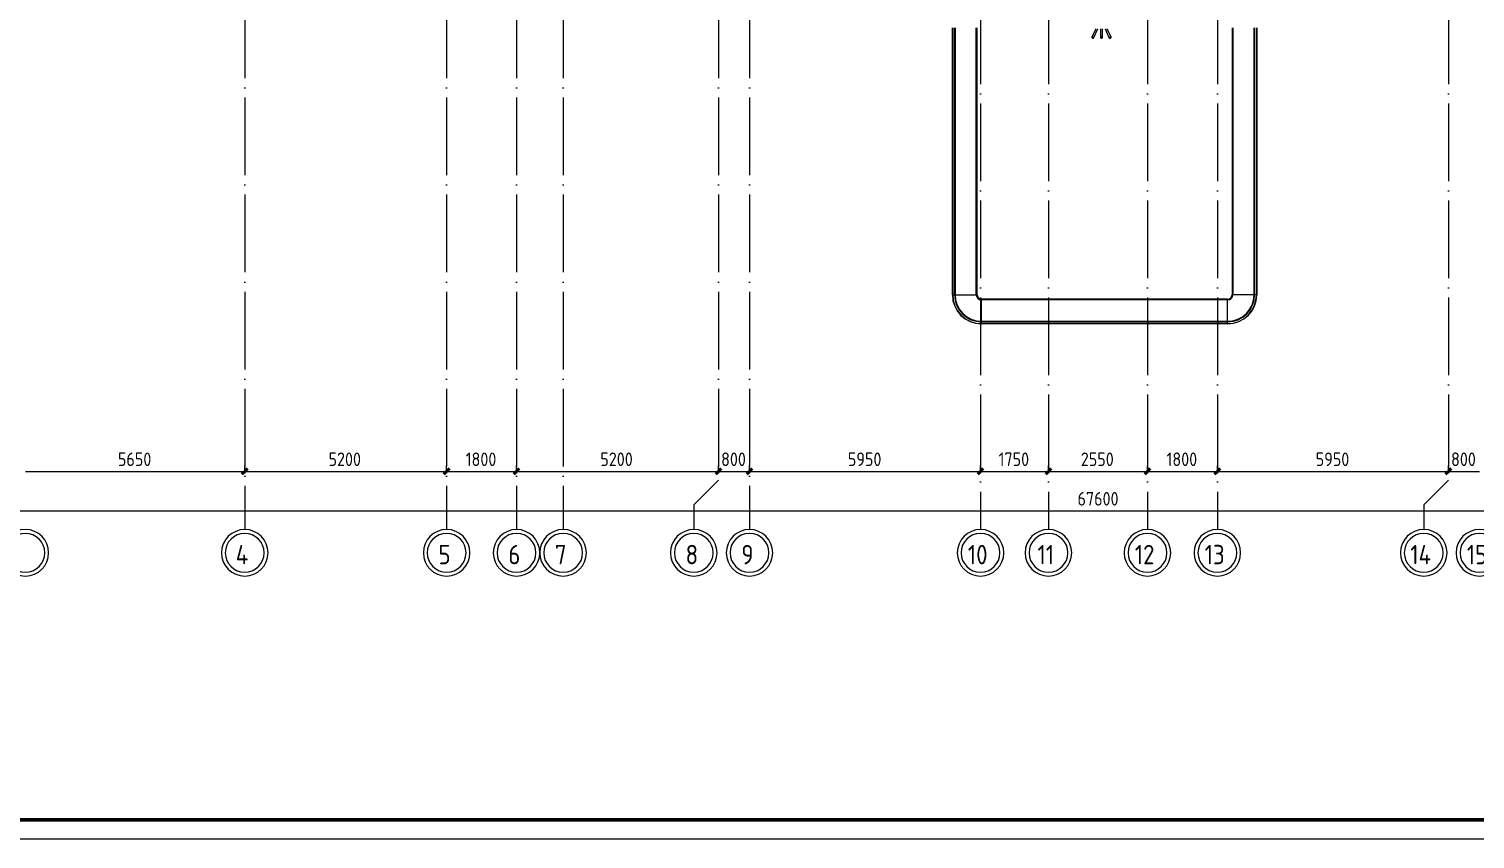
# Model space of a CAD drawing. Header units: millimetres. Extents: x -88595 to 880822, y -1054509 to -148035.
# Drawn here: x 390505 to 427750, y -304452 to -283584 of the extents above; entities that cross this region are included whole.
import ezdxf

# ---------------------------------------------------------------- set-up
doc = ezdxf.new("R2010")
doc.units = ezdxf.units.MM
doc.linetypes.add('ADSK_Линия сетки', pattern=[25, 20, -2.5, 0, -2.5])
for name, color, linetype, lineweight in [('Мебель', 7, 'Continuous', 18), ('Оборудование', 7, 'Continuous', 18), ('Ограждение', 7, 'Continuous', 9), ('Оси', 7, 'Continuous', 9), ('Основные надписи', 7, 'Continuous', 30), ('Размеры', 7, 'Continuous', 9), ('Тонкие линии', 7, 'Continuous', 18)]:
    doc.layers.add(name, color=color, linetype=linetype, lineweight=lineweight)
doc.styles.add('GOST Common', font='GOST_Common.ttf', dxfattribs={"height": 250})
doc.styles.add('GOST Common_1', font='GOST_Common.ttf', dxfattribs={"width": 0.9, "height": 500})

# ---------------------------------------------------------------- blocks, each defined once
blk = doc.blocks.new('ADSK_Рамка - Форма 3-3616731-План подвала_')
at = {"layer": 'Основные надписи', "lineweight": 50}
blk.add_line((-1361, -143.5), (-197, -143.5), dxfattribs=at)
at = {"layer": 'Тонкие линии', "lineweight": 20}
blk.add_line((-192, -148.5), (-1381, -148.5), dxfattribs=at)
blk = doc.blocks.new('3 этаж')
at = {"layer": 'Мебель'}
for p, q in [((429860, 642842), (429761, 642629)), ((429807, 642608), (429915, 642842)), ((429985, 642842), (429985, 642622)), ((430035, 642622), (430035, 642842)), ((430103, 642842), (430211, 642607)), ((430257, 642628), (430158, 642842))]:
    blk.add_line(p, q, dxfattribs=at)
for centre, major_axis, ratio, start_param, end_param in [((429784, 642618), (-22.7, 10.5), 0.627171, 3.776342, 6.917934), ((429784, 642618), (-22.7, 10.5), 0.627171, 0.634749, 3.776342), ((430010, 642622), (25, 0), 0.707107, 0, 3.141593), ((430010, 642622), (-25, 0), 0.707107, 0, 3.141593), ((430234, 642617), (22.7, 10.5), 0.627171, 2.506844, 5.648436), ((430234, 642617), (22.7, 10.5), 0.627171, 5.648436, 8.790029)]:
    blk.add_ellipse(centre, major_axis=major_axis, ratio=ratio, start_param=start_param, end_param=end_param, dxfattribs=at)
at = {"layer": 'Ограждение'}
for p, q in [((426170, 635993), (426170, 642872)), ((426177, 635993), (426177, 642872)), ((426224, 635993), (426224, 642872)), ((426238, 642872), (426238, 635993)), ((426786, 635993), (426786, 642872)), ((426807, 635993), (426807, 642872)), ((433371, 642872), (433371, 635993)), ((433392, 642872), (433392, 635993)), ((433940, 635993), (433940, 642872)), ((433954, 642872), (433954, 635993)), ((434001, 642872), (434001, 635993)), ((434008, 642872), (434008, 635993)), ((426170, 635993), (426177, 635993)), ((426177, 635993), (426224, 635993)), ((426224, 635993), (426238, 635993)), ((426238, 635993), (426786, 635993)), ((426786, 635993), (426807, 635993)), ((426919, 635860), (426919, 635881)), ((433259, 635881), (426919, 635881)), ((426919, 635312), (426919, 635860)), ((433259, 635860), (426919, 635860)), ((433259, 635860), (433259, 635881)), ((433259, 635312), (433259, 635860)), ((433392, 635993), (433371, 635993)), ((433940, 635993), (433392, 635993)), ((433954, 635993), (433940, 635993)), ((434001, 635993), (433954, 635993)), ((434008, 635993), (434001, 635993)), ((426919, 635312), (433259, 635312)), ((426919, 635298), (426919, 635312)), ((426919, 635251), (426919, 635298)), ((433259, 635298), (426919, 635298)), ((426919, 635245), (426919, 635251)), ((433259, 635251), (426919, 635251)), ((433259, 635245), (426919, 635245)), ((433259, 635298), (433259, 635312)), ((433259, 635251), (433259, 635298)), ((433259, 635245), (433259, 635251))]:
    blk.add_line(p, q, dxfattribs=at)
for centre, radius, start, end in [((426919, 635993), 749, 180, 270), ((426919, 635993), 742, 180, 270), ((426919, 635993), 695, 180, 270), ((426919, 635993), 681, 180, 270), ((426919, 635993), 133, 180, 270), ((426919, 635993), 112, 180, 270), ((433259, 635993), 112, 270, 0), ((433259, 635993), 681, 270, 0), ((433259, 635993), 133, 270, 0), ((433259, 635993), 749, 270, 0), ((433259, 635993), 742, 270, 0), ((433259, 635993), 695, 270, 0)]:
    blk.add_arc(centre, radius, start, end, dxfattribs=at)
at = {"layer": 'Оси', "linetype": 'ADSK_Линия сетки', "ltscale": 100}
for p, q in [((426894, 695925), (426894, 629948)), ((428644, 695925), (428644, 629948)), ((431194, 695925), (431194, 629948)), ((432994, 695925), (432994, 629948)), ((438944, 695925), (438944, 631218)), ((407944, 661074), (407944, 629948)), ((413144, 661074), (413144, 629948)), ((414944, 661074), (414944, 629948)), ((416144, 661074), (416144, 629948)), ((420144, 661074), (420144, 631218)), ((420944, 661074), (420944, 629948))]:
    blk.add_line(p, q, dxfattribs=at)
at = {"layer": 'Оси', "ltscale": 100}
for p, q in [((420144, 631218), (419509, 630583)), ((438944, 631218), (438309, 630583)), ((419509, 630583), (419509, 629948)), ((438309, 630583), (438309, 629948))]:
    blk.add_line(p, q, dxfattribs=at)
at = {"layer": 'Оси', "lineweight": 20}
for centre, radius, start, end in [((402294, 629348), 600, 0, 180), ((402294, 629348), 500, 0, 180), ((407944, 629348), 600, 0, 180), ((407944, 629348), 500, 0, 180), ((413144, 629348), 600, 0, 180), ((413144, 629348), 500, 0, 180), ((414944, 629348), 600, 0, 180), ((414944, 629348), 500, 0, 180), ((416144, 629348), 600, 0, 180), ((416144, 629348), 500, 0, 180), ((419509, 629348), 600, 0, 180), ((419509, 629348), 500, 0, 180), ((420944, 629348), 600, 0, 180), ((420944, 629348), 500, 0, 180), ((426894, 629348), 600, 0, 180), ((426894, 629348), 500, 0, 180), ((428644, 629348), 600, 0, 180), ((428644, 629348), 500, 0, 180), ((431194, 629348), 600, 0, 180), ((431194, 629348), 500, 0, 180), ((432994, 629348), 600, 0, 180), ((432994, 629348), 500, 0, 180), ((438309, 629348), 600, 0, 180), ((438309, 629348), 500, 0, 180), ((439744, 629348), 600, 0, 180), ((439744, 629348), 500, 0, 180), ((402294, 629348), 600, 180, 0), ((402294, 629348), 500, 180, 0), ((407944, 629348), 600, 180, 0), ((407944, 629348), 500, 180, 0), ((413144, 629348), 600, 180, 0), ((413144, 629348), 500, 180, 0), ((414944, 629348), 600, 180, 0), ((414944, 629348), 500, 180, 0), ((416144, 629348), 600, 180, 0), ((416144, 629348), 500, 180, 0), ((419509, 629348), 600, 180, 0), ((419509, 629348), 500, 180, 0), ((420944, 629348), 600, 180, 0), ((420944, 629348), 500, 180, 0), ((426894, 629348), 600, 180, 0), ((426894, 629348), 500, 180, 0), ((428644, 629348), 600, 180, 0), ((428644, 629348), 500, 180, 0), ((431194, 629348), 600, 180, 0), ((431194, 629348), 500, 180, 0), ((432994, 629348), 600, 180, 0), ((432994, 629348), 500, 180, 0), ((438309, 629348), 600, 180, 0), ((438309, 629348), 500, 180, 0), ((439744, 629348), 600, 180, 0), ((439744, 629348), 500, 180, 0)]:
    blk.add_arc(centre, radius, start, end, dxfattribs=at)
at = {"layer": 'Размеры', "lineweight": 20}
for p, q in [((402294, 631445), (407944, 631445)), ((407944, 631445), (407944, 631595)), ((407944, 631445), (407944, 631595)), ((407944, 631445), (407944, 631395)), ((407944, 631445), (413144, 631445)), ((407944, 631445), (407944, 631395)), ((413144, 631445), (413144, 631595)), ((413144, 631445), (413144, 631595)), ((413144, 631445), (413144, 631395)), ((413144, 631445), (414944, 631445)), ((413144, 631445), (413144, 631395)), ((414944, 631445), (414944, 631595)), ((414944, 631445), (414944, 631595)), ((414944, 631445), (414944, 631395)), ((414944, 631445), (420144, 631445)), ((414944, 631445), (414944, 631395)), ((420144, 631445), (420144, 631595)), ((420144, 631445), (420144, 631595)), ((420144, 631445), (420144, 631395)), ((420144, 631445), (420944, 631445)), ((420144, 631445), (420144, 631395)), ((420944, 631445), (420944, 631595)), ((420944, 631445), (420944, 631595)), ((420944, 631445), (420944, 631395)), ((420944, 631445), (426894, 631445)), ((420944, 631445), (420944, 631395)), ((426894, 631445), (426894, 631595)), ((426894, 631445), (426894, 631595)), ((426894, 631445), (426894, 631395)), ((426894, 631445), (428644, 631445)), ((426894, 631445), (426894, 631395)), ((428644, 631445), (428644, 631595)), ((428644, 631445), (428644, 631595)), ((428644, 631445), (428644, 631395)), ((428644, 631445), (431194, 631445)), ((428644, 631445), (428644, 631395)), ((431194, 631445), (431194, 631595)), ((431194, 631445), (431194, 631595)), ((431194, 631445), (431194, 631395)), ((431194, 631445), (432994, 631445)), ((431194, 631445), (431194, 631395)), ((432994, 631445), (432994, 631595)), ((432994, 631445), (432994, 631595)), ((432994, 631445), (432994, 631395)), ((432994, 631445), (438944, 631445)), ((432994, 631445), (432994, 631395)), ((438944, 631445), (438944, 631595)), ((438944, 631445), (438944, 631595)), ((438944, 631445), (438944, 631395)), ((438944, 631445), (439744, 631445)), ((438944, 631445), (438944, 631395)), ((395994, 630427), (463894, 630427))]:
    blk.add_line(p, q, dxfattribs=at)
at = {"layer": 'Размеры', "lineweight": 40}
for p, q in [((407944, 631445), (407873, 631374)), ((407944, 631445), (407873, 631374)), ((407944, 631445), (408015, 631516)), ((407944, 631445), (408015, 631516)), ((413144, 631445), (413073, 631374)), ((413144, 631445), (413073, 631374)), ((413144, 631445), (413215, 631516)), ((413144, 631445), (413215, 631516)), ((414944, 631445), (414873, 631374)), ((414944, 631445), (414873, 631374)), ((414944, 631445), (415015, 631516)), ((414944, 631445), (415015, 631516)), ((420144, 631445), (420073, 631374)), ((420144, 631445), (420073, 631374)), ((420144, 631445), (420215, 631516)), ((420144, 631445), (420215, 631516)), ((420944, 631445), (420873, 631374)), ((420944, 631445), (420873, 631374)), ((420944, 631445), (421015, 631516)), ((420944, 631445), (421015, 631516)), ((426894, 631445), (426823, 631374)), ((426894, 631445), (426823, 631374)), ((426894, 631445), (426965, 631516)), ((426894, 631445), (426965, 631516)), ((428644, 631445), (428573, 631374)), ((428644, 631445), (428573, 631374)), ((428644, 631445), (428715, 631516)), ((428644, 631445), (428715, 631516)), ((431194, 631445), (431123, 631374)), ((431194, 631445), (431123, 631374)), ((431194, 631445), (431265, 631516)), ((431194, 631445), (431265, 631516)), ((432994, 631445), (432923, 631374)), ((432994, 631445), (432923, 631374)), ((432994, 631445), (433065, 631516)), ((432994, 631445), (433065, 631516)), ((438944, 631445), (438873, 631374)), ((438944, 631445), (438873, 631374)), ((438944, 631445), (439015, 631516)), ((438944, 631445), (439015, 631516))]:
    blk.add_line(p, q, dxfattribs=at)
at = {"layer": 'Оси', "style": 'GOST Common', "width": 0.9}
for s, p in [('4', (407712, 629052)), ('5', (412933, 629052)), ('6', (414733, 629052)), ('7', (415931, 629052)), ('8', (419298, 629052)), ('9', (420733, 629052)), ('10', (426567, 629052)), ('11', (428361, 629052)), ('12', (430867, 629052)), ('13', (432667, 629052)), ('14', (437961, 629052)), ('15', (439417, 629052))]:
    blk.add_text(s, height=500, dxfattribs=at).set_placement(p)
at = {"layer": 'Размеры', "lineweight": 20, "char_height": 350, "attachment_point": 1, "line_spacing_factor": 1.022761, "style": 'GOST Common_1'}
for s, insert, width in [('5650', (404677, 631932), 1059.58), ('5200', (410102, 631932), 1059.58), ('1800', (413635, 631932), 980.83), ('5200', (417102, 631932), 1059.58), ('800', (420213, 631932), 794.69), ('5950', (423477, 631932), 1059.58), ('1750', (427360, 631932), 980.83), ('2550', (429477, 631932), 1059.58), ('1800', (431685, 631932), 980.83), ('5950', (435527, 631932), 1059.58), ('800', (439013, 631932), 794.69), ('67600', (429392, 630914), 1324.48)]:
    blk.add_mtext(s, dxfattribs=dict(at, insert=insert, width=width))

msp = doc.modelspace()

# ---------------------------------------------------------------- block references
at = {"layer": 'Оборудование', "color": 5, "true_color": 0x0000ff}
msp.add_blockref('3 этаж', (-11881, -926426), dxfattribs=at)
at = {"layer": 'Основные надписи', "lineweight": 9, "xscale": 100, "yscale": 100, "zscale": 100}
msp.add_blockref('ADSK_Рамка - Форма 3-3616731-План подвала_', (497363, -289602), dxfattribs=at)

doc.saveas('drawing.dxf')
